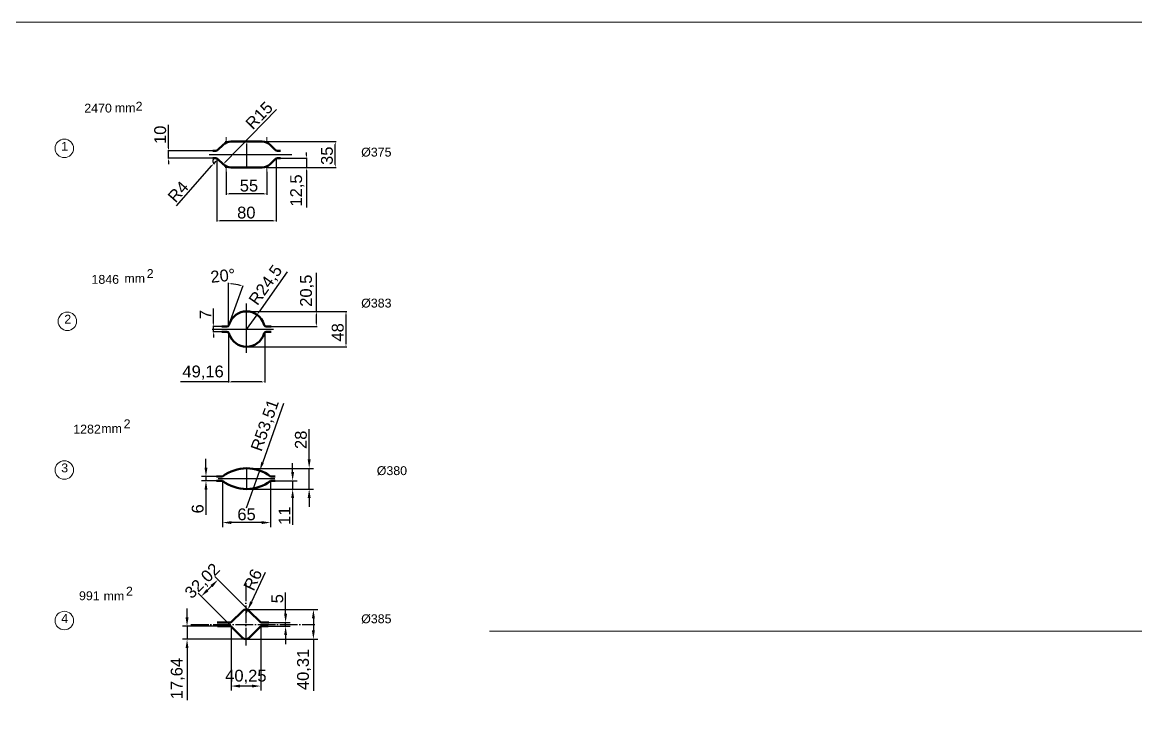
# Model space of a CAD drawing. Header units: millimetres. Extents: x 1526 to 31626, y -4643 to 9189.
# Drawn here: x 23015 to 24522, y 1936 to 2865 of the extents above; entities that cross this region are included whole.
import ezdxf

# ---------------------------------------------------------------- set-up
doc = ezdxf.new("R2010")
doc.units = ezdxf.units.MM
doc.linetypes.add('ACAD_ISO04W100', pattern=[30, 24, -3, 0, -3])
for name, color, linetype, lineweight in [('контурная', 7, 'Continuous', 50), ('осевые', 1, 'ACAD_ISO04W100', 25), ('размерные', 7, 'Continuous', 25), ('тонкая', 7, 'Continuous', 20), ('тонкий', 7, 'Continuous', 20), ('图层4', 250, 'Continuous', 13)]:
    doc.layers.add(name, color=color, linetype=linetype, lineweight=lineweight)
doc.layers.add('осевая', color=4, linetype='Continuous')
doc.styles.add('s1v4', font='arial.ttf', dxfattribs={"height": 4})
doc.styles.get("Standard").update_dxf_attribs({"font": 'arial.ttf'})
doc.dimstyles.new('ISO-25', dxfattribs={"dimtxt": 2.5, "dimasz": 2.5, "dimexe": 1.25, "dimexo": 0.625, "dimtad": 1, "dimtxsty": 'Standard', "dimcen": 2.5, "dimadec": 0, "dimazin": 0, "dimtfac": 1, "dimtmove": 0, "dimatfit": 3, "dimfxl": 1, "dimarcsym": 0})
doc.dimstyles.new('ISO-25$0', dxfattribs={"dimscale": 2, "dimtxt": 4, "dimasz": 3, "dimexe": 0.5, "dimexo": 0, "dimgap": 1, "dimtad": 1, "dimtxsty": 'Standard', "dimcen": 3, "dimclrd": 150, "dimclre": 150, "dimadec": 0, "dimazin": 0, "dimtfac": 1, "dimtmove": 0, "dimatfit": 3, "dimfxl": 1, "dimlwd": -1, "dimarcsym": 0})
doc.dimstyles.new('ISO-25$4', dxfattribs={"dimscale": 3, "dimtxt": 4, "dimasz": 1, "dimexe": 0, "dimexo": 1, "dimtad": 1, "dimtih": 1, "dimtoh": 1, "dimtxsty": 'Standard', "dimcen": 2, "dimclrd": 5, "dimclre": 5, "dimclrt": 3, "dimadec": 0, "dimazin": 0, "dimtfac": 1, "dimtmove": 0, "dimatfit": 3, "dimfxl": 1, "dimarcsym": 0})
doc.dimstyles.new('s4v4', dxfattribs={"dimtxt": 16, "dimasz": 12, "dimexe": 6, "dimexo": 0, "dimgap": 3, "dimtad": 1, "dimtxsty": 'Standard', "dimcen": 2.5, "dimadec": 0, "dimazin": 0, "dimtfac": 1, "dimtmove": 0, "dimatfit": 3, "dimfxl": 1, "dimarcsym": 0})

# ---------------------------------------------------------------- blocks, each defined once
blk = doc.blocks.new('*D1358')
at = {"layer": 'Defpoints', "color": 0, "transparency": 16777216}
for p in [(23344.6, 2052.7), (23371.1, 2052.7), (23344.6, 2047.7)]:
    blk.add_point(p, dxfattribs=at)
at = {"layer": 'размерные', "color": 0, "lineweight": -2, "transparency": 16777216}
for p, q in [((23371.1, 2064.7), (23371.1, 2093.3)), ((23344.6, 2052.7), (23377.1, 2052.7)), ((23371.1, 2047.7), (23371.1, 2052.7)), ((23344.6, 2047.7), (23377.1, 2047.7)), ((23371.1, 2035.7), (23371.1, 2023.7))]:
    blk.add_line(p, q, dxfattribs=at)
at = {"layer": 'размерные', "color": 0, "transparency": 16777216}
for points in [[(23369.1, 2064.7), (23373.1, 2064.7), (23371.1, 2052.7)], [(23369.1, 2035.7), (23373.1, 2035.7), (23371.1, 2047.7)]]:
    blk.add_solid(points, dxfattribs=at)
at = {"layer": 'размерные', "color": 0, "transparency": 16777216, "insert": (23359.9, 2085), "char_height": 16, "attachment_point": 5, "rotation": 90}
blk.add_mtext('5', dxfattribs=at)
blk = doc.blocks.new('*D1314')
at = {"layer": 'Defpoints', "color": 0, "transparency": 16777216}
for p in [(23317.3, 2070.4), (23317.3, 2030.1), (23408.7, 2030.1)]:
    blk.add_point(p, dxfattribs=at)
at = {"layer": 'размерные', "color": 0, "lineweight": -2, "transparency": 16777216}
for p, q in [((23317.3, 2070.4), (23414.7, 2070.4)), ((23408.7, 2058.4), (23408.7, 2042.1)), ((23317.3, 2030.1), (23414.7, 2030.1)), ((23408.7, 2030.1), (23408.7, 1960.5))]:
    blk.add_line(p, q, dxfattribs=at)
at = {"layer": 'размерные', "color": 0, "transparency": 16777216}
for points in [[(23406.7, 2058.4), (23410.7, 2058.4), (23408.7, 2070.4)], [(23406.7, 2042.1), (23410.7, 2042.1), (23408.7, 2030.1)]]:
    blk.add_solid(points, dxfattribs=at)
at = {"layer": 'размерные', "color": 0, "transparency": 16777216, "insert": (23396.1, 1989.3), "char_height": 16, "attachment_point": 5, "rotation": 90}
blk.add_mtext('40,31', dxfattribs=at)
blk = doc.blocks.new('*D1359')
at = {"layer": 'Defpoints', "color": 0, "transparency": 16777216}
for p in [(23279.5, 2110.7), (23319.8, 2070.4), (23297.2, 2047.7)]:
    blk.add_point(p, dxfattribs=at)
at = {"layer": 'размерные', "color": 0, "lineweight": -2, "transparency": 16777216}
for p, q in [((23319.8, 2070.4), (23275.2, 2114.9)), ((23265.3, 2096.5), (23271, 2102.2)), ((23297.2, 2047.7), (23252.6, 2092.3))]:
    blk.add_line(p, q, dxfattribs=at)
at = {"layer": 'размерные', "color": 0, "transparency": 16777216}
for points in [[(23269.6, 2103.6), (23272.4, 2100.8), (23279.5, 2110.7)], [(23263.9, 2098), (23266.7, 2095.1), (23256.8, 2088.1)]]:
    blk.add_solid(points, dxfattribs=at)
at = {"layer": 'размерные', "color": 0, "transparency": 16777216, "insert": (23259.2, 2108.3), "char_height": 16, "attachment_point": 5, "rotation": 45}
blk.add_mtext('32,02', dxfattribs=at)
blk = doc.blocks.new('*D1360')
at = {"layer": 'Defpoints', "color": 0, "transparency": 16777216}
for p in [(23297.2, 2047.7), (23337.4, 2047.7), (23297.2, 1966.8)]:
    blk.add_point(p, dxfattribs=at)
at = {"layer": 'размерные', "color": 0, "lineweight": -2, "transparency": 16777216}
for p, q in [((23297.2, 2047.7), (23297.2, 1960.8)), ((23337.4, 2047.7), (23337.4, 1960.8)), ((23325.4, 1966.8), (23309.2, 1966.8))]:
    blk.add_line(p, q, dxfattribs=at)
at = {"layer": 'размерные', "color": 0, "transparency": 16777216}
for points in [[(23309.2, 1968.8), (23309.2, 1964.8), (23297.2, 1966.8)], [(23325.4, 1968.8), (23325.4, 1964.8), (23337.4, 1966.8)]]:
    blk.add_solid(points, dxfattribs=at)
at = {"layer": 'размерные', "color": 0, "transparency": 16777216, "insert": (23317.3, 1979.4), "char_height": 16, "attachment_point": 5}
blk.add_mtext('40,25', dxfattribs=at)
blk = doc.blocks.new('*D1361')
at = {"layer": 'Defpoints', "color": 0, "transparency": 16777216}
for p in [(23319.8, 2069.8), (23317.3, 2064.4)]:
    blk.add_point(p, dxfattribs=at)
at = {"layer": 'размерные', "color": 0, "lineweight": -2, "transparency": 16777216}
for p, q in [((23343.5, 2120.3), (23324.9, 2080.7)), ((23317.3, 2064.4), (23319.8, 2069.8))]:
    blk.add_line(p, q, dxfattribs=at)
at = {"layer": 'размерные', "color": 0, "transparency": 16777216}
blk.add_solid([(23323.1, 2081.5), (23326.7, 2079.8), (23319.8, 2069.8)], dxfattribs=at)
at = {"layer": 'размерные', "color": 0, "transparency": 16777216, "insert": (23326.7, 2110.7), "char_height": 16, "attachment_point": 5, "rotation": 64.8631}
blk.add_mtext('R6', dxfattribs=at)
blk = doc.blocks.new('*D1304')
at = {"layer": 'Defpoints', "color": 0, "transparency": 16777216}
for p in [(23347.1, 2703.5), (23438.3, 2703.5), (23382.7, 2668.5)]:
    blk.add_point(p, dxfattribs=at)
at = {"layer": '图层4', "color": 0, "lineweight": -2, "transparency": 16777216}
for p, q in [((23347.1, 2703.5), (23439.3, 2703.5)), ((23438.3, 2672.5), (23438.3, 2699.5)), ((23382.7, 2668.5), (23439.3, 2668.5))]:
    blk.add_line(p, q, dxfattribs=at)
at = {"layer": '图层4', "color": 0, "transparency": 16777216}
for points in [[(23437.6, 2699.5), (23439, 2699.5), (23438.3, 2703.5)], [(23437.6, 2672.5), (23439, 2672.5), (23438.3, 2668.5)]]:
    blk.add_solid(points, dxfattribs=at)
at = {"layer": '图层4', "color": 0, "lineweight": 13, "transparency": 16777216, "insert": (23427.1, 2684.4), "char_height": 16, "attachment_point": 5, "rotation": 90}
blk.add_mtext('35', dxfattribs=at)
blk = doc.blocks.new('*D1315')
at = {"layer": 'Defpoints', "color": 0, "transparency": 16777216}
for p in [(23212.6, 2691), (23273.1, 2691), (23272.5, 2681)]:
    blk.add_point(p, dxfattribs=at)
at = {"layer": '图层4', "color": 0, "lineweight": -2, "transparency": 16777216}
for p, q in [((23212.6, 2695), (23212.6, 2726.4)), ((23273.1, 2691), (23211.6, 2691)), ((23212.6, 2681), (23212.6, 2691)), ((23272.5, 2681), (23211.6, 2681)), ((23212.6, 2677), (23212.6, 2673))]:
    blk.add_line(p, q, dxfattribs=at)
at = {"layer": '图层4', "color": 0, "transparency": 16777216}
for points in [[(23211.9, 2695), (23213.3, 2695), (23212.6, 2691)], [(23211.9, 2677), (23213.3, 2677), (23212.6, 2681)]]:
    blk.add_solid(points, dxfattribs=at)
at = {"layer": '图层4', "color": 0, "lineweight": 13, "transparency": 16777216, "insert": (23201.4, 2712.7), "char_height": 16, "attachment_point": 5, "rotation": 90}
blk.add_mtext('10', dxfattribs=at)
blk = doc.blocks.new('*D1316')
at = {"layer": 'Defpoints', "color": 0, "transparency": 16777216}
for p in [(23347.1, 2668.5), (23364, 2681), (23399.4, 2668.5)]:
    blk.add_point(p, dxfattribs=at)
at = {"layer": '图层4', "color": 0, "lineweight": -2, "transparency": 16777216}
for p, q in [((23399.4, 2685), (23399.4, 2689)), ((23347.1, 2668.5), (23400.4, 2668.5)), ((23364, 2681), (23400.4, 2681)), ((23399.4, 2681), (23399.4, 2668.5)), ((23399.4, 2664.5), (23399.4, 2614.3))]:
    blk.add_line(p, q, dxfattribs=at)
at = {"layer": '图层4', "color": 0, "transparency": 16777216}
for points in [[(23398.7, 2685), (23400, 2685), (23399.4, 2681)], [(23398.7, 2664.5), (23400, 2664.5), (23399.4, 2668.5)]]:
    blk.add_solid(points, dxfattribs=at)
at = {"layer": '图层4', "color": 0, "lineweight": 13, "transparency": 16777216, "insert": (23386.8, 2637.4), "char_height": 16, "attachment_point": 5, "rotation": 90}
blk.add_mtext('12,5', dxfattribs=at)
blk = doc.blocks.new('*D1317')
at = {"layer": 'Defpoints', "color": 0, "transparency": 16777216}
for p in [(23290.7, 2662.6), (23345.7, 2662.6), (23290.7, 2632.7)]:
    blk.add_point(p, dxfattribs=at)
at = {"layer": '图层4', "color": 0, "lineweight": -2, "transparency": 16777216}
for p, q in [((23290.7, 2662.6), (23290.7, 2631.7)), ((23345.7, 2662.6), (23345.7, 2631.7)), ((23341.7, 2632.7), (23294.7, 2632.7))]:
    blk.add_line(p, q, dxfattribs=at)
at = {"layer": '图层4', "color": 0, "transparency": 16777216}
for points in [[(23294.7, 2633.4), (23294.7, 2632.1), (23290.7, 2632.7)], [(23341.7, 2633.4), (23341.7, 2632.1), (23345.7, 2632.7)]]:
    blk.add_solid(points, dxfattribs=at)
at = {"layer": '图层4', "color": 0, "lineweight": 13, "transparency": 16777216, "insert": (23321.5, 2643.9), "char_height": 16, "attachment_point": 5}
blk.add_mtext('55', dxfattribs=at)
blk = doc.blocks.new('*D1318')
at = {"layer": 'Defpoints', "color": 0, "transparency": 16777216}
for p in [(23278.2, 2681), (23358.2, 2681), (23278.2, 2596.3)]:
    blk.add_point(p, dxfattribs=at)
at = {"layer": '图层4', "color": 0, "lineweight": -2, "transparency": 16777216}
for p, q in [((23278.2, 2681), (23278.2, 2595.3)), ((23358.2, 2681), (23358.2, 2595.3)), ((23354.2, 2596.3), (23282.2, 2596.3))]:
    blk.add_line(p, q, dxfattribs=at)
at = {"layer": '图层4', "color": 0, "transparency": 16777216}
for points in [[(23282.2, 2596.9), (23282.2, 2595.6), (23278.2, 2596.3)], [(23354.2, 2596.9), (23354.2, 2595.6), (23358.2, 2596.3)]]:
    blk.add_solid(points, dxfattribs=at)
at = {"layer": '图层4', "color": 0, "lineweight": 13, "transparency": 16777216, "insert": (23317.9, 2607.4), "char_height": 16, "attachment_point": 5}
blk.add_mtext('80', dxfattribs=at)
blk = doc.blocks.new('*D1305')
at = {"layer": 'Defpoints', "color": 0, "transparency": 16777216}
for p in [(23297, 2683.5), (23286.5, 2672.7)]:
    blk.add_point(p, dxfattribs=at)
at = {"layer": '图层4', "color": 0, "lineweight": -2, "transparency": 16777216}
blk.add_line((23358.7, 2747), (23289.3, 2675.6), dxfattribs=at)
at = {"layer": '图层4', "color": 0, "transparency": 16777216}
blk.add_solid([(23288.8, 2676.1), (23289.8, 2675.2), (23286.5, 2672.7)], dxfattribs=at)
at = {"layer": '图层4', "color": 0, "lineweight": 13, "transparency": 16777216, "insert": (23335.3, 2738.9), "char_height": 16, "attachment_point": 5, "rotation": 45.812}
blk.add_mtext('R15', dxfattribs=at)
blk = doc.blocks.new('*D1319')
at = {"layer": 'Defpoints', "color": 0, "transparency": 16777216}
for p in [(23273.9, 2674), (23276.6, 2677)]:
    blk.add_point(p, dxfattribs=at)
at = {"layer": '图层4', "color": 0, "lineweight": -2, "transparency": 16777216}
for p, q in [((23223.4, 2616.5), (23271.3, 2671)), ((23276.6, 2677), (23273.9, 2674))]:
    blk.add_line(p, q, dxfattribs=at)
blk.add_arc((23276.6, 2677), 4, 90, 242.9693, dxfattribs=at)
at = {"layer": '图层4', "color": 0, "transparency": 16777216}
blk.add_solid([(23270.8, 2671.4), (23271.8, 2670.6), (23273.9, 2674)], dxfattribs=at)
at = {"layer": '图层4', "color": 0, "lineweight": 13, "transparency": 16777216, "insert": (23225.6, 2635.7), "char_height": 16, "attachment_point": 5, "rotation": 48.6454}
blk.add_mtext('R4', dxfattribs=at)
blk = doc.blocks.new('*D1320')
at = {"layer": 'Defpoints', "color": 0, "transparency": 16777216}
for p in [(23318.2, 2473.8), (23318.2, 2425.8), (23452.8, 2425.8)]:
    blk.add_point(p, dxfattribs=at)
at = {"layer": '图层4', "color": 0, "lineweight": -2, "transparency": 16777216}
for p, q in [((23318.2, 2473.8), (23453.8, 2473.8)), ((23452.8, 2469.8), (23452.8, 2429.8)), ((23318.2, 2425.8), (23453.8, 2425.8))]:
    blk.add_line(p, q, dxfattribs=at)
at = {"layer": '图层4', "color": 0, "transparency": 16777216}
for points in [[(23452.2, 2469.8), (23453.5, 2469.8), (23452.8, 2473.8)], [(23452.2, 2429.8), (23453.5, 2429.8), (23452.8, 2425.8)]]:
    blk.add_solid(points, dxfattribs=at)
at = {"layer": '图层4', "color": 0, "lineweight": 13, "transparency": 16777216, "insert": (23441.7, 2445.4), "char_height": 16, "attachment_point": 5, "rotation": 90}
blk.add_mtext('48', dxfattribs=at)
blk = doc.blocks.new('*D1321')
at = {"layer": 'Defpoints', "color": 0, "transparency": 16777216}
for p in [(23293.7, 2446.3), (23342.8, 2446.3), (23293.7, 2378.4)]:
    blk.add_point(p, dxfattribs=at)
at = {"layer": '图层4', "color": 0, "lineweight": -2, "transparency": 16777216}
for p, q in [((23293.7, 2446.3), (23293.7, 2377.4)), ((23342.8, 2446.3), (23342.8, 2377.4)), ((23293.7, 2378.4), (23229, 2378.4)), ((23338.8, 2378.4), (23297.7, 2378.4))]:
    blk.add_line(p, q, dxfattribs=at)
at = {"layer": '图层4', "color": 0, "transparency": 16777216}
for points in [[(23297.7, 2379), (23297.7, 2377.7), (23293.7, 2378.4)], [(23338.8, 2379), (23338.8, 2377.7), (23342.8, 2378.4)]]:
    blk.add_solid(points, dxfattribs=at)
at = {"layer": '图层4', "color": 0, "lineweight": 13, "transparency": 16777216, "insert": (23259.4, 2391), "char_height": 16, "attachment_point": 5}
blk.add_mtext('49,16', dxfattribs=at)
blk = doc.blocks.new('*D1322')
at = {"layer": 'Defpoints', "color": 0, "transparency": 16777216}
for p in [(23273.7, 2453.3), (23285, 2453.3), (23285, 2446.3)]:
    blk.add_point(p, dxfattribs=at)
at = {"layer": '图层4', "color": 0, "lineweight": -2, "transparency": 16777216}
for p, q in [((23273.7, 2457.3), (23273.7, 2477.7)), ((23285, 2453.3), (23272.7, 2453.3)), ((23285, 2446.3), (23272.7, 2446.3)), ((23273.7, 2446.3), (23273.7, 2453.3)), ((23273.7, 2442.3), (23273.7, 2438.3))]:
    blk.add_line(p, q, dxfattribs=at)
at = {"layer": '图层4', "color": 0, "transparency": 16777216}
for points in [[(23273.1, 2457.3), (23274.4, 2457.3), (23273.7, 2453.3)], [(23273.1, 2442.3), (23274.4, 2442.3), (23273.7, 2446.3)]]:
    blk.add_solid(points, dxfattribs=at)
at = {"layer": '图层4', "color": 0, "lineweight": 13, "transparency": 16777216, "insert": (23262.7, 2469.5), "char_height": 16, "attachment_point": 5, "rotation": 90}
blk.add_mtext('7', dxfattribs=at)
blk = doc.blocks.new('*D1323')
at = {"layer": 'Defpoints', "color": 0, "transparency": 16777216}
for p in [(23332.4, 2469.3), (23318.2, 2449.3)]:
    blk.add_point(p, dxfattribs=at)
at = {"layer": '图层4', "color": 0, "lineweight": -2, "transparency": 16777216}
for p, q in [((23373.4, 2527.3), (23334.7, 2472.6)), ((23318.2, 2449.3), (23332.4, 2469.3))]:
    blk.add_line(p, q, dxfattribs=at)
at = {"layer": '图层4', "color": 0, "transparency": 16777216}
blk.add_solid([(23334.2, 2473), (23335.3, 2472.2), (23332.4, 2469.3)], dxfattribs=at)
at = {"layer": '图层4', "color": 0, "lineweight": 13, "transparency": 16777216, "insert": (23344.9, 2508.8), "char_height": 16, "attachment_point": 5, "rotation": 54.7056}
blk.add_mtext('R24,5', dxfattribs=at)
blk = doc.blocks.new('*D1324')
at = {"layer": 'Defpoints', "color": 0, "transparency": 16777216}
for p in [(23351.5, 2473.8), (23412.7, 2473.8), (23351.5, 2453.3)]:
    blk.add_point(p, dxfattribs=at)
at = {"layer": '图层4', "color": 0, "lineweight": -2, "transparency": 16777216}
for p, q in [((23412.7, 2473.8), (23412.7, 2525.8)), ((23351.5, 2473.8), (23413.7, 2473.8)), ((23412.7, 2457.3), (23412.7, 2469.8)), ((23351.5, 2453.3), (23413.7, 2453.3))]:
    blk.add_line(p, q, dxfattribs=at)
at = {"layer": '图层4', "color": 0, "transparency": 16777216}
for points in [[(23412.1, 2469.8), (23413.4, 2469.8), (23412.7, 2473.8)], [(23412.1, 2457.3), (23413.4, 2457.3), (23412.7, 2453.3)]]:
    blk.add_solid(points, dxfattribs=at)
at = {"layer": '图层4', "color": 0, "lineweight": 13, "transparency": 16777216, "insert": (23400.1, 2501.8), "char_height": 16, "attachment_point": 5, "rotation": 90}
blk.add_mtext('20,5', dxfattribs=at)
blk = doc.blocks.new('*D1325')
at = {"layer": 'Defpoints', "color": 0, "transparency": 16777216}
for p in [(23307, 2509.7), (23293.7, 2461.9), (23293.7, 2453.3), (23294.4, 2455.3), (23294.8, 2456.5)]:
    blk.add_point(p, dxfattribs=at)
at = {"layer": '图层4', "color": 0, "lineweight": -2, "transparency": 16777216}
for p, q in [((23293.7, 2461.9), (23293.7, 2512.2)), ((23294.8, 2456.5), (23313.8, 2508.7))]:
    blk.add_line(p, q, dxfattribs=at)
blk.add_arc((23293.7, 2453.3), 57.9, 73.9599, 86.0401, dxfattribs=at)
at = {"layer": '图层4', "color": 0, "transparency": 16777216}
for points in [[(23297.6, 2510.4), (23297.7, 2511.7), (23293.7, 2511.2)], [(23309.9, 2509.6), (23309.5, 2508.3), (23313.5, 2507.7)]]:
    blk.add_solid(points, dxfattribs=at)
at = {"layer": '图层4', "color": 0, "lineweight": 13, "transparency": 16777216, "insert": (23286.2, 2522), "char_height": 16, "attachment_point": 5, "rotation": 6.218}
blk.add_mtext('20°', dxfattribs=at)
blk = doc.blocks.new('*D1422')
at = {"layer": 'Defpoints', "color": 0, "transparency": 16777216}
for p in [(23336.1, 2258.4), (23318.2, 2207.9)]:
    blk.add_point(p, dxfattribs=at)
at = {"layer": 'размерные', "color": 0, "lineweight": -2, "transparency": 16777216}
for p, q in [((23368.1, 2349.1), (23340.1, 2269.7)), ((23318.2, 2207.9), (23336.1, 2258.4))]:
    blk.add_line(p, q, dxfattribs=at)
at = {"layer": 'размерные', "color": 0, "transparency": 16777216}
blk.add_solid([(23338.2, 2270.4), (23341.9, 2269), (23336.1, 2258.4)], dxfattribs=at)
at = {"layer": 'размерные', "color": 0, "transparency": 16777216, "insert": (23344.2, 2319.3), "char_height": 16, "attachment_point": 5, "rotation": 70.5601}
blk.add_mtext('R53,51', dxfattribs=at)
blk = doc.blocks.new('*D1423')
at = {"layer": 'Defpoints', "color": 0, "transparency": 16777216}
for p in [(23318.2, 2261.4), (23403, 2261.4), (23318.2, 2233.4)]:
    blk.add_point(p, dxfattribs=at)
at = {"layer": 'размерные', "color": 0, "lineweight": -2, "transparency": 16777216}
for p, q in [((23403, 2273.4), (23403, 2314.6)), ((23318.2, 2261.4), (23409, 2261.4)), ((23403, 2233.4), (23403, 2261.4)), ((23318.2, 2233.4), (23409, 2233.4)), ((23403, 2221.4), (23403, 2209.4))]:
    blk.add_line(p, q, dxfattribs=at)
at = {"layer": 'размерные', "color": 0, "transparency": 16777216}
for points in [[(23401, 2273.4), (23405, 2273.4), (23403, 2261.4)], [(23401, 2221.4), (23405, 2221.4), (23403, 2233.4)]]:
    blk.add_solid(points, dxfattribs=at)
at = {"layer": 'размерные', "color": 0, "transparency": 16777216, "insert": (23391.8, 2300), "char_height": 16, "attachment_point": 5, "rotation": 90}
blk.add_mtext('28', dxfattribs=at)
blk = doc.blocks.new('*D1424')
at = {"layer": 'Defpoints', "color": 0, "transparency": 16777216}
for p in [(23285.7, 2244.4), (23350.7, 2244.4), (23285.7, 2188)]:
    blk.add_point(p, dxfattribs=at)
at = {"layer": 'размерные', "color": 0, "lineweight": -2, "transparency": 16777216}
for p, q in [((23285.7, 2244.4), (23285.7, 2182)), ((23350.7, 2244.4), (23350.7, 2182)), ((23338.7, 2188), (23297.7, 2188))]:
    blk.add_line(p, q, dxfattribs=at)
at = {"layer": 'размерные', "color": 0, "transparency": 16777216}
for points in [[(23297.7, 2190), (23297.7, 2186), (23285.7, 2188)], [(23338.7, 2190), (23338.7, 2186), (23350.7, 2188)]]:
    blk.add_solid(points, dxfattribs=at)
at = {"layer": 'размерные', "color": 0, "transparency": 16777216, "insert": (23318.2, 2199.1), "char_height": 16, "attachment_point": 5}
blk.add_mtext('65', dxfattribs=at)
blk = doc.blocks.new('*D1425')
at = {"layer": 'Defpoints', "color": 0, "transparency": 16777216}
for p in [(23356.9, 2244.4), (23356.9, 2233.4), (23380.6, 2233.4)]:
    blk.add_point(p, dxfattribs=at)
at = {"layer": 'размерные', "color": 0, "lineweight": -2, "transparency": 16777216}
for p, q in [((23380.6, 2256.4), (23380.6, 2268.4)), ((23356.9, 2244.4), (23386.6, 2244.4)), ((23356.9, 2233.4), (23386.6, 2233.4)), ((23380.6, 2244.4), (23380.6, 2233.4)), ((23380.6, 2221.4), (23380.6, 2185.1))]:
    blk.add_line(p, q, dxfattribs=at)
at = {"layer": 'размерные', "color": 0, "transparency": 16777216}
for points in [[(23378.6, 2256.4), (23382.6, 2256.4), (23380.6, 2244.4)], [(23378.6, 2221.4), (23382.6, 2221.4), (23380.6, 2233.4)]]:
    blk.add_solid(points, dxfattribs=at)
at = {"layer": 'размерные', "color": 0, "transparency": 16777216, "insert": (23369.6, 2197.3), "char_height": 16, "attachment_point": 5, "rotation": 90}
blk.add_mtext('11', dxfattribs=at)
blk = doc.blocks.new('*D1426')
at = {"layer": 'Defpoints', "color": 0, "transparency": 16777216}
for p in [(23277.6, 2250.4), (23263.3, 2244.4), (23277.6, 2244.4)]:
    blk.add_point(p, dxfattribs=at)
at = {"layer": 'размерные', "color": 0, "lineweight": -2, "transparency": 16777216}
for p, q in [((23263.3, 2262.4), (23263.3, 2274.4)), ((23277.6, 2250.4), (23257.3, 2250.4)), ((23263.3, 2250.4), (23263.3, 2244.4)), ((23277.6, 2244.4), (23257.3, 2244.4)), ((23263.3, 2232.4), (23263.3, 2198.3))]:
    blk.add_line(p, q, dxfattribs=at)
at = {"layer": 'размерные', "color": 0, "transparency": 16777216}
for points in [[(23261.3, 2262.4), (23265.3, 2262.4), (23263.3, 2250.4)], [(23261.3, 2232.4), (23265.3, 2232.4), (23263.3, 2244.4)]]:
    blk.add_solid(points, dxfattribs=at)
at = {"layer": 'размерные', "color": 0, "transparency": 16777216, "insert": (23252.1, 2206.6), "char_height": 16, "attachment_point": 5, "rotation": 90}
blk.add_mtext('6', dxfattribs=at)
blk = doc.blocks.new('*D1427')
at = {"layer": 'Defpoints', "color": 0, "transparency": 16777216}
for p in [(23237.7, 2047.7), (23279, 2047.7), (23317.3, 2030.1)]:
    blk.add_point(p, dxfattribs=at)
at = {"layer": 'размерные', "color": 0, "lineweight": -2, "transparency": 16777216}
for p, q in [((23237.7, 2059.7), (23237.7, 2071.7)), ((23279, 2047.7), (23231.7, 2047.7)), ((23237.7, 2047.7), (23237.7, 2030.1)), ((23317.3, 2030.1), (23231.7, 2030.1)), ((23237.7, 2018.1), (23237.7, 1947.7))]:
    blk.add_line(p, q, dxfattribs=at)
at = {"layer": 'размерные', "color": 0, "transparency": 16777216}
for points in [[(23235.7, 2059.7), (23239.7, 2059.7), (23237.7, 2047.7)], [(23235.7, 2018.1), (23239.7, 2018.1), (23237.7, 2030.1)]]:
    blk.add_solid(points, dxfattribs=at)
at = {"layer": 'размерные', "color": 0, "transparency": 16777216, "insert": (23225.1, 1976.9), "char_height": 16, "attachment_point": 5, "rotation": 90}
blk.add_mtext('17,64', dxfattribs=at)

msp = doc.modelspace()

# ---------------------------------------------------------------- linework, layer by layer
at = {"lineweight": 13}
msp.add_line((25174.56371, 2041.22824), (23647.26376, 2041.22824), dxfattribs=at)
msp.add_lwpolyline([(22300.15554, 2864.98897), (25552.1406, 2864.98897), (25552.1406, 763.88539), (22300.15554, 763.88539)], close=True, dxfattribs=at)
at = {"layer": 'контурная'}
for p, q in [((23286.35411, 2699.1106), (23279.41908, 2692.17558)), ((23318.24751, 2703.504), (23296.96072, 2703.504)), ((23318.24751, 2703.504), (23339.53431, 2703.504)), ((23350.14091, 2699.1106), (23357.07594, 2692.17558)), ((23276.59066, 2691.004), (23272.47775, 2691.004)), ((23359.90437, 2691.004), (23364.01727, 2691.004)), ((23276.59066, 2681.004), (23272.47775, 2681.004)), ((23286.35411, 2672.8974), (23279.41908, 2679.83243)), ((23318.24751, 2668.504), (23296.96072, 2668.504)), ((23318.24751, 2668.504), (23339.53431, 2668.504)), ((23350.14091, 2672.8974), (23357.07594, 2679.83243)), ((23359.90437, 2681.004), (23364.01727, 2681.004)), ((23284.96582, 2453.32318), (23291.56486, 2453.32318)), ((23284.96582, 2446.32318), (23291.56486, 2446.32318)), ((23294.38394, 2455.29712), (23294.82487, 2456.50858)), ((23294.38394, 2444.34924), (23294.82487, 2443.13778)), ((23342.11109, 2455.29712), (23341.67015, 2456.50858)), ((23342.11109, 2444.34924), (23341.67015, 2443.13778)), ((23351.5292, 2453.32318), (23344.93016, 2453.32318)), ((23351.5292, 2446.32318), (23344.93016, 2446.32318)), ((23285.74751, 2250.42219), (23277.57665, 2250.42219)), ((23350.74751, 2250.42219), (23356.91443, 2250.42219)), ((23285.74751, 2244.42219), (23277.57665, 2244.42219)), ((23350.74751, 2244.42219), (23356.91443, 2244.42219)), ((23297.13086, 2052.71602), (23313.04153, 2068.62669)), ((23337.43748, 2052.71602), (23321.52681, 2068.62669)), ((23297.13086, 2052.71602), (23278.38865, 2052.71602)), ((23337.43748, 2052.71602), (23348.24966, 2052.71602)), ((23297.15676, 2047.71602), (23278.99762, 2047.71602)), ((23313.04153, 2031.83125), (23297.15676, 2047.71602)), ((23321.52681, 2031.83125), (23337.41158, 2047.71602)), ((23337.41158, 2047.71602), (23347.64068, 2047.71602))]:
    msp.add_line(p, q, dxfattribs=at)
for centre, radius, start, end in [((23296.96072, 2688.504), 15, 90, 135), ((23339.53431, 2688.504), 15, 45, 90), ((23276.59066, 2695.004), 4, 270, 315), ((23359.90437, 2695.004), 4, 225, 270), ((23276.59066, 2677.004), 4, 45, 90), ((23296.96072, 2683.504), 15, 225, 270), ((23339.53431, 2683.504), 15, 270, 315), ((23359.90437, 2677.004), 4, 90, 135), ((23318.24751, 2449.32318), 24.5, 17.05452613, 162.94547387), ((23291.56486, 2456.32318), 3, 270, 340), ((23291.56486, 2443.32318), 3, 20, 90), ((23318.24751, 2450.32318), 24.5, 197.05452613, 342.94547387), ((23344.93016, 2456.32318), 3, 200, 270), ((23344.93016, 2443.32318), 3, 90, 160), ((23318.24751, 2207.91083), 53.51136, 52.60203439, 127.39796561), ((23318.24751, 2286.93356), 53.51136, 232.60203439, 307.39796561), ((23317.28417, 2064.38405), 6, 45, 135), ((23317.28417, 2036.07389), 6, 225, 315)]:
    msp.add_arc(centre, radius, start, end, dxfattribs=at)
at = {"layer": 'осевая'}
for p, q in [((23318.24751, 2701.004), (23318.24751, 2667.89716)), ((23267.73435, 2686.004), (23379.7024, 2686.004)), ((23318.24751, 2417.75658), (23318.24751, 2484.66353)), ((23271.80415, 2449.82318), (23354.60633, 2449.82318)), ((23318.24751, 2262.23801), (23318.24751, 2232.42219)), ((23356.58936, 2247.42219), (23279.90567, 2247.42219))]:
    msp.add_line(p, q, dxfattribs=at)
at = {"layer": 'осевые'}
for p, q in [((23317.28417, 2105.86836), (23317.28417, 2019.48982)), ((23242.98081, 2050.21602), (23410.69439, 2050.21602))]:
    msp.add_line(p, q, dxfattribs=at)
at = {"layer": 'размерные'}
msp.add_line((23293.66548, 2453.32318), (23293.66548, 2461.85554), dxfattribs=at)
at = {"layer": 'тонкая'}
for p, q in [((23290.74751, 2703.504), (23288.18967, 2700.94616)), ((23295.71807, 2703.504), (23289.40886, 2703.504)), ((23290.74751, 2703.504), (23290.74751, 2709.37689)), ((23340.77695, 2703.504), (23347.08616, 2703.504)), ((23345.74751, 2703.504), (23345.74751, 2709.37689)), ((23345.74751, 2703.504), (23348.30535, 2700.94616)), ((23276.59066, 2691.004), (23278.24751, 2691.004)), ((23279.20309, 2691.95958), (23278.24751, 2691.004)), ((23357.29193, 2691.95958), (23358.24751, 2691.004)), ((23359.90437, 2691.004), (23358.24751, 2691.004)), ((23276.59066, 2681.004), (23278.24751, 2681.004)), ((23279.20309, 2680.04842), (23278.24751, 2681.004)), ((23290.74751, 2668.504), (23288.18967, 2671.06184)), ((23295.71807, 2668.504), (23289.40886, 2668.504)), ((23290.74751, 2668.504), (23290.74751, 2662.63111)), ((23340.77695, 2668.504), (23347.08616, 2668.504)), ((23345.74751, 2668.504), (23348.30535, 2671.06184)), ((23345.74751, 2668.504), (23345.74751, 2662.63111)), ((23357.29193, 2680.04842), (23358.24751, 2681.004)), ((23359.90437, 2681.004), (23358.24751, 2681.004)), ((23291.56486, 2453.32318), (23293.66548, 2453.32318)), ((23291.56486, 2446.32318), (23293.66548, 2446.32318)), ((23293.66548, 2453.32318), (23294.09777, 2454.51088)), ((23293.66548, 2446.32318), (23294.09777, 2445.13548)), ((23342.82954, 2453.32318), (23342.39725, 2454.51088)), ((23342.82954, 2446.32318), (23342.39725, 2445.13548)), ((23344.93016, 2453.32318), (23342.82954, 2453.32318)), ((23344.93016, 2446.32318), (23342.82954, 2446.32318))]:
    msp.add_line(p, q, dxfattribs=at)
for centre in [(23071.54261, 2694.33461), (23075.70565, 2460.35113), (23071.54261, 2259.13984), (23071.54261, 2055.47109)]:
    msp.add_circle(centre, 12.53226, dxfattribs=at)

# ---------------------------------------------------------------- texts
at = {"layer": 'тонкая', "style": 's1v4'}
for s, p in [('1846', (23108.3561, 2511.09552)), ('mm', (23152.89641, 2512.51586)), ('2', (23183.10631, 2518.94949)), ('2', (23151.8678, 2315.70564)), ('1282', (23083.67367, 2308.47411)), ('mm', (23121.6579, 2309.272)), ('991', (23091.47041, 2083.00098)), ('2', (23154.99544, 2089.13281)), ('mm', (23124.78554, 2082.69918))]:
    msp.add_text(s, height=12, dxfattribs=at).set_placement(p)
at = {"layer": 'тонкий', "style": 's1v4'}
for s, p in [('2470', (23098.61653, 2742.84098)), ('mm', (23139.93289, 2743.31442)), ('2', (23168.07102, 2745.45897)), ('1', (23067.37957, 2691.18417)), ('%%C375', (23473.40345, 2683.32328)), ('%%C383', (23473.40345, 2479.01637)), ('2', (23071.54261, 2457.2007)), ('3', (23067.37957, 2255.98941)), ('%%C380', (23494.49419, 2252.27766)), ('4', (23067.37957, 2052.32066)), ('%%C385', (23473.40345, 2051.85587))]:
    msp.add_text(s, height=12, dxfattribs=at).set_placement(p)

# ---------------------------------------------------------------- dimensions: what is measured, and where the dimension line sits
at = {"layer": 'размерные'}
for center, mpoint, picture, middle in [((23318.24751, 2207.91083), (23336.05708, 2258.37156), '*D1422', (23344.16596, 2319.25125)), ((23317.28417, 2064.38405), (23319.83287, 2069.81582), '*D1361', (23326.66817, 2110.677))]:
    dim = msp.add_radius_dim(center=center, mpoint=mpoint, dimstyle='s4v4', dxfattribs=at)
    dim.commit()
    dim.dimension.update_dxf_attribs({"geometry": picture, "text_midpoint": middle})
for base, p1, p2, picture, middle in [((23402.99641, 2261.42219), (23318.24751, 2233.42219), (23318.24751, 2261.42219), '*D1423', (23391.82725, 2300.03475)), ((23380.6126, 2233.42219), (23356.91443, 2244.42219), (23356.91443, 2233.42219), '*D1425', (23369.57986, 2197.25985))]:
    dim = msp.add_linear_dim(base=base, p1=p1, p2=p2, angle=90, dimstyle='s4v4', dxfattribs=at)
    dim.commit()
    dim.dimension.update_dxf_attribs({"geometry": picture, "text_midpoint": middle})
for base, p1, p2, angle, picture, middle, dimtype in [((23263.30753, 2244.42219), (23277.57665, 2250.42219), (23277.57665, 2244.42219), 90, '*D1426', (23263.30753, 2206.55583), 160), ((23279.45992, 2110.69359), (23297.15676, 2047.71602), (23319.79712, 2070.35638), 45, '*D1359', (23268.13974, 2099.37341), 161), ((23371.08445, 2052.71602), (23344.58498, 2047.71602), (23344.58498, 2052.71602), 90, '*D1358', (23371.08445, 2085.02025), 160), ((23237.72306, 2047.71602), (23317.28417, 2030.07389), (23278.99762, 2047.71602), 90, '*D1427', (23237.72306, 1976.8638), 160), ((23408.74695, 2030.07389), (23317.28417, 2070.38405), (23317.28417, 2030.07389), 90, '*D1314', (23408.74695, 1989.30036), 160)]:
    dim = msp.add_linear_dim(base=base, p1=p1, p2=p2, angle=angle, dimstyle='s4v4', dxfattribs=at)
    dim.commit()
    dim.dimension.update_dxf_attribs({"geometry": picture, "text_midpoint": middle, "dimtype": dimtype})
dim = msp.add_linear_dim(base=(23285.74751, 2187.97538), p1=(23350.74751, 2244.42219), p2=(23285.74751, 2244.42219), dimstyle='s4v4', dxfattribs=at)
dim.commit()
dim.dimension.update_dxf_attribs({"geometry": '*D1424', "text_midpoint": (23318.24751, 2199.14455)})
dim = msp.add_linear_dim(base=(23297.15676, 1966.77353), p1=(23337.41158, 2047.71602), p2=(23297.15676, 2047.71602), dimstyle='s4v4', dxfattribs=at)
dim.commit()
dim.dimension.update_dxf_attribs({"geometry": '*D1360', "text_midpoint": (23317.28417, 1966.77353), "dimtype": 160})
at = {"layer": '图层4', "color": 0, "lineweight": 13}
for center, mpoint, picture, middle in [((23296.96072, 2683.504), (23286.50549, 2672.74815), '*D1305', (23343.26777, 2731.14254)), ((23276.59066, 2677.004), (23273.94779, 2674.00146), '*D1319', (23233.8619, 2628.46026))]:
    dim = msp.add_radius_dim(center=center, mpoint=mpoint, dimstyle='ISO-25$4', override={"dimscale": 1, "dimtxt": 16, "dimasz": 4, "dimexe": 1, "dimexo": 0, "dimgap": 3, "dimtih": 0, "dimtoh": 0, "dimcen": 2.5, "dimclrd": 0, "dimclre": 0, "dimclrt": 0}, dxfattribs=at)
    dim.commit()
    dim.dimension.update_dxf_attribs({"geometry": picture, "text_midpoint": middle, "dimtype": 164})
for base, p1, p2, picture, middle in [((23212.59924, 2691.004), (23272.47775, 2681.004), (23273.05098, 2691.004), '*D1315', (23212.59924, 2712.6834)), ((23438.3156, 2703.504), (23382.7395, 2668.504), (23347.08616, 2703.504), '*D1304', (23438.3156, 2684.37564)), ((23399.37802, 2668.504), (23364.01727, 2681.004), (23347.08616, 2668.504), '*D1316', (23399.37802, 2637.41669)), ((23412.74291, 2473.82318), (23351.5292, 2453.32318), (23351.5292, 2473.82318), '*D1324', (23412.74291, 2501.79998)), ((23452.8249, 2425.82318), (23318.24751, 2473.82318), (23318.24751, 2425.82318), '*D1320', (23452.8249, 2445.35191))]:
    dim = msp.add_linear_dim(base=base, p1=p1, p2=p2, angle=90, dimstyle='ISO-25$0', override={"dimscale": 1, "dimtxt": 16, "dimasz": 4, "dimexe": 1, "dimgap": 3, "dimcen": 2.5, "dimclrd": 0, "dimclre": 0, "dimlwd": 65534}, dxfattribs=at)
    dim.commit()
    dim.dimension.update_dxf_attribs({"geometry": picture, "text_midpoint": middle, "dimtype": 160})
for base, p1, p2, picture, middle in [((23278.24751, 2596.25176), (23358.24751, 2681.004), (23278.24751, 2681.004), '*D1318', (23317.85242, 2596.25176)), ((23290.74751, 2632.71682), (23345.74751, 2662.63111), (23290.74751, 2662.63111), '*D1317', (23321.50285, 2632.71682)), ((23293.66548, 2378.37718), (23342.82954, 2446.32318), (23293.66548, 2446.32318), '*D1321', (23259.35307, 2378.37718))]:
    dim = msp.add_linear_dim(base=base, p1=p1, p2=p2, dimstyle='ISO-25$0', override={"dimscale": 1, "dimtxt": 16, "dimasz": 4, "dimexe": 1, "dimgap": 3, "dimcen": 2.5, "dimclrd": 0, "dimclre": 0, "dimlwd": 65534}, dxfattribs=at)
    dim.commit()
    dim.dimension.update_dxf_attribs({"geometry": picture, "text_midpoint": middle, "dimtype": 160})
dim = msp.add_angular_dim_2l(base=(23307.01538, 2509.65085), line1=((23293.66548, 2453.32318), (23293.66548, 2461.85554)), line2=((23294.38394, 2455.29712), (23294.82487, 2456.50858)), dimstyle='ISO-25', override={"dimtxt": 16, "dimasz": 4, "dimexe": 1, "dimexo": 0, "dimgap": 3}, dxfattribs=at)
dim.commit()
dim.dimension.update_dxf_attribs({"geometry": '*D1325', "text_midpoint": (23287.39557, 2510.87067), "dimtype": 162})
dim = msp.add_radius_dim(center=(23318.24751, 2449.32318), mpoint=(23332.40305, 2469.31994), dimstyle='ISO-25$4', override={"dimscale": 1, "dimtxt": 16, "dimasz": 4, "dimexe": 1, "dimexo": 0, "dimgap": 3, "dimtih": 0, "dimtoh": 0, "dimcen": 2.5, "dimclrd": 0, "dimclre": 0, "dimclrt": 0}, dxfattribs=at)
dim.commit()
dim.dimension.update_dxf_attribs({"geometry": '*D1323', "text_midpoint": (23344.92676, 2508.84566)})
dim = msp.add_linear_dim(base=(23273.73798, 2453.32318), p1=(23284.96582, 2446.32318), p2=(23284.96582, 2453.32318), angle=90, dimstyle='ISO-25$0', override={"dimscale": 1, "dimtxt": 16, "dimasz": 4, "dimexe": 1, "dimgap": 3, "dimcen": 2.5, "dimclrd": 0, "dimclre": 0, "dimlwd": 65534}, dxfattribs=at)
dim.commit()
dim.dimension.update_dxf_attribs({"geometry": '*D1322', "text_midpoint": (23262.73798, 2469.50189)})

doc.saveas('drawing.dxf')
